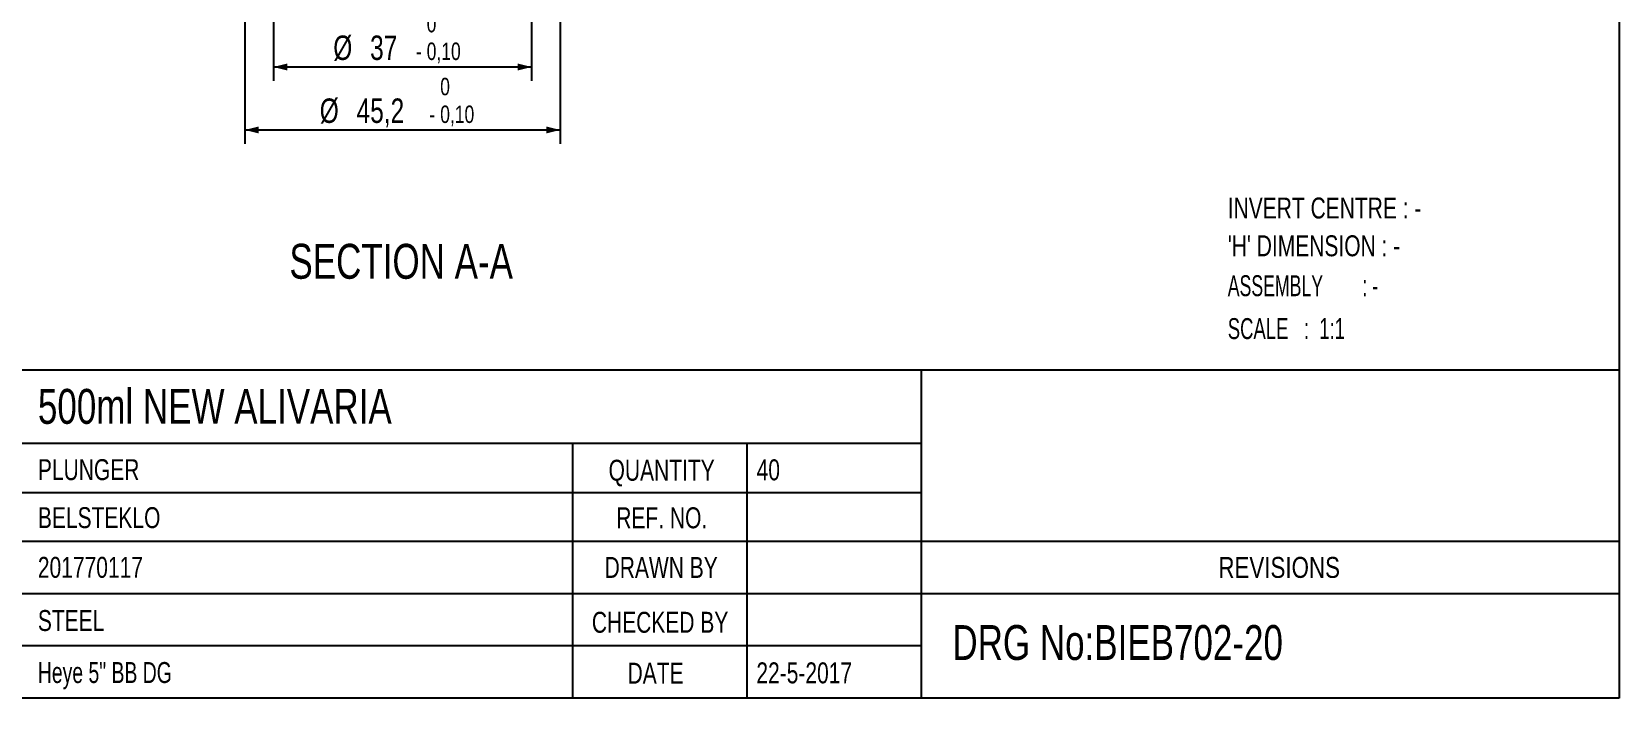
# Model space of a CAD drawing. Header units: millimetres. Extents: x 8 to 412, y 8 to 289.
# Drawn here: x 184.5 to 412, y 8 to 103.5 of the extents above; entities that cross this region are included whole.
import ezdxf

# ---------------------------------------------------------------- set-up
doc = ezdxf.new("R2010")
doc.units = ezdxf.units.MM
doc.layers.add('DIMENSIONS', color=2, linetype='Continuous')
doc.layers.add('TEXT', color=2, linetype='Continuous')
doc.layers.add('OUTLINE', color=7, linetype='Continuous', lineweight=25)
doc.styles.add('SLDTEXTSTYLE0', font='TXT', dxfattribs={"width": 0.75})
doc.styles.add('SLDTEXTSTYLE3', font='TXT', dxfattribs={"width": 0.797872})
doc.styles.add('SLDTEXTSTYLE4', font='TXT', dxfattribs={"width": 0.692308})
doc.styles.add('SLDTEXTSTYLE5', font='TXT', dxfattribs={"width": 0.660714})
doc.styles.add('SLDTEXTSTYLE6', font='TXT', dxfattribs={"width": 0.631579})
doc.dimstyles.new('SLDDIMSTYLE6', dxfattribs={"dimtxt": 3.5, "dimasz": 2, "dimexe": 0, "dimexo": 0.0625, "dimgap": 0.875, "dimtad": 1, "dimrnd": 1e-09, "dimzin": 12, "dimdsep": 46, "dimtxsty": 'SLDTEXTSTYLE0', "dimsah": 1, "dimcen": 0.09, "dimadec": 0, "dimazin": 3, "dimtol": 1, "dimtm": 0.1, "dimtfac": 1, "dimtofl": 0, "dimtmove": 0, "dimatfit": 3, "dimfxl": 0, "dimfrac": 2, "dimtolj": 1, "dimarcsym": 0})

# ---------------------------------------------------------------- blocks, each defined once
blk = doc.blocks.new('_D_7')
at = {"layer": 'DIMENSIONS'}
for p, q in [((215, 140.39), (215, 87.42)), ((260.2, 140.39), (260.2, 87.42)), ((215, 89.42), (260.2, 89.42))]:
    blk.add_line(p, q, dxfattribs=at)
for points in [[(215, 89.42), (217, 88.92), (217, 89.92)], [(260.2, 89.42), (258.2, 89.92), (258.2, 88.92)]]:
    blk.add_solid(points, dxfattribs=at)
at = {"layer": 'DIMENSIONS', "attachment_point": 1, "style": 'SLDTEXTSTYLE0'}
for s, insert, char_height in [('0', (243, 96.89), 2.5), ('%%c', (225.73, 93.93), 3.5), ('45,2', (231.01, 93.93), 3.5), ('-', (241.44, 92.92), 2.5), ('0,10', (243, 92.92), 2.5)]:
    blk.add_mtext(s, dxfattribs=dict(at, insert=insert, char_height=char_height))
blk = doc.blocks.new('_D_8')
at = {"layer": 'DIMENSIONS'}
for p, q in [((219.1, 125.39), (219.1, 96.44)), ((256.1, 125.39), (256.1, 96.44)), ((219.1, 98.44), (256.1, 98.44))]:
    blk.add_line(p, q, dxfattribs=at)
for points in [[(219.1, 98.44), (221.1, 97.94), (221.1, 98.94)], [(256.1, 98.44), (254.1, 98.94), (254.1, 97.94)]]:
    blk.add_solid(points, dxfattribs=at)
at = {"layer": 'DIMENSIONS', "attachment_point": 1, "style": 'SLDTEXTSTYLE0'}
for s, insert, char_height in [('0', (241.06, 105.91), 2.5), ('%%c', (227.67, 102.95), 3.5), ('37', (232.95, 102.95), 3.5), ('-', (239.5, 101.94), 2.5), ('0,10', (241.06, 101.94), 2.5)]:
    blk.add_mtext(s, dxfattribs=dict(at, insert=insert, char_height=char_height))

msp = doc.modelspace()

# ---------------------------------------------------------------- linework, layer by layer
at = {"layer": 'OUTLINE'}
for p, q in [((412, 289), (412, 8)), ((412, 55), (8, 55)), ((312, 8), (312, 55)), ((312, 44.5), (159, 44.5)), ((262, 8), (262, 44.5)), ((287, 8), (287, 44.5)), ((159, 37.5), (312, 37.5)), ((99, 30.5), (412, 30.5)), ((159, 23), (312, 23)), ((312, 23), (412, 23)), ((312, 15.5), (99, 15.5)), ((412, 8), (8, 8))]:
    msp.add_line(p, q, dxfattribs=at)

# ---------------------------------------------------------------- texts
at = {"layer": 'TEXT'}
for s, insert, char_height, attachment_point, style in [('INVERT CENTRE : -', (355.88583, 79.73474), 3, 1, 'SLDTEXTSTYLE0'), ('SECTION A-A', (237.4069, 73.10271), 5, 2, 'SLDTEXTSTYLE0'), ("'H' DIMENSION : -", (355.88583, 74.32381), 3, 1, 'SLDTEXTSTYLE0'), ('ASSEMBLY        : -', (355.88583, 68.60543), 3, 1, 'SLDTEXTSTYLE6'), ('SCALE   :  1:1', (355.88583, 62.45853), 3, 1, 'SLDTEXTSTYLE5'), ('500ml NEW ALIVARIA', (185.33565, 52.31634), 5, 1, 'SLDTEXTSTYLE0'), ('PLUNGER', (185.33565, 42.25126), 3, 1, 'SLDTEXTSTYLE0'), ('QUANTITY', (274.73922, 42.16498), 3, 2, 'SLDTEXTSTYLE0'), ('40', (288.35518, 42.22289), 3, 1, 'SLDTEXTSTYLE0'), ('BELSTEKLO', (185.33565, 35.37524), 3, 1, 'SLDTEXTSTYLE0'), ('REF. NO.', (274.75477, 35.3534), 3, 2, 'SLDTEXTSTYLE0'), ('201770117', (185.32857, 28.25372), 3, 1, 'SLDTEXTSTYLE0'), ('DRAWN BY', (274.67352, 28.24386), 3, 2, 'SLDTEXTSTYLE0'), ('REVISIONS', (363.25388, 28.24386), 3, 2, 'SLDTEXTSTYLE3'), ('STEEL', (185.32857, 20.63251), 3, 1, 'SLDTEXTSTYLE0'), ('CHECKED BY', (274.51608, 20.38182), 3, 2, 'SLDTEXTSTYLE0'), ('DRG No:BIEB702-20', (316.41236, 18.48179), 5, 1, 'SLDTEXTSTYLE0'), ('Heye 5" BB DG', (185.32857, 13.18279), 3, 1, 'SLDTEXTSTYLE4'), ('DATE', (273.86978, 13.08877), 3, 2, 'SLDTEXTSTYLE0'), ('22-5-2017', (288.31932, 13.1346), 3, 1, 'SLDTEXTSTYLE0')]:
    msp.add_mtext(s, dxfattribs=dict(at, insert=insert, char_height=char_height, attachment_point=attachment_point, style=style))

# ---------------------------------------------------------------- dimensions: what is measured, and where the dimension line sits
at = {"layer": 'DIMENSIONS'}
dim = msp.add_linear_dim(base=(260.2003, 89.42073), p1=(215.0003, 141.39179), p2=(260.2003, 141.39179), text='%%c<>', dimstyle='SLDDIMSTYLE6', dxfattribs=at)
dim.commit()
dim.dimension.update_dxf_attribs({"geometry": '_D_7', "text_midpoint": (237.6003, 89.42073), "dimtype": 160})
dim = msp.add_linear_dim(base=(256.1003, 98.44152), p1=(219.1003, 126.39179), p2=(256.1003, 126.39179), angle=0, text='%%c<>', dimstyle='SLDDIMSTYLE6', dxfattribs=at)
dim.commit()
dim.dimension.update_dxf_attribs({"geometry": '_D_8', "text_midpoint": (237.6003, 98.44152), "dimtype": 160})

doc.saveas('drawing.dxf')
